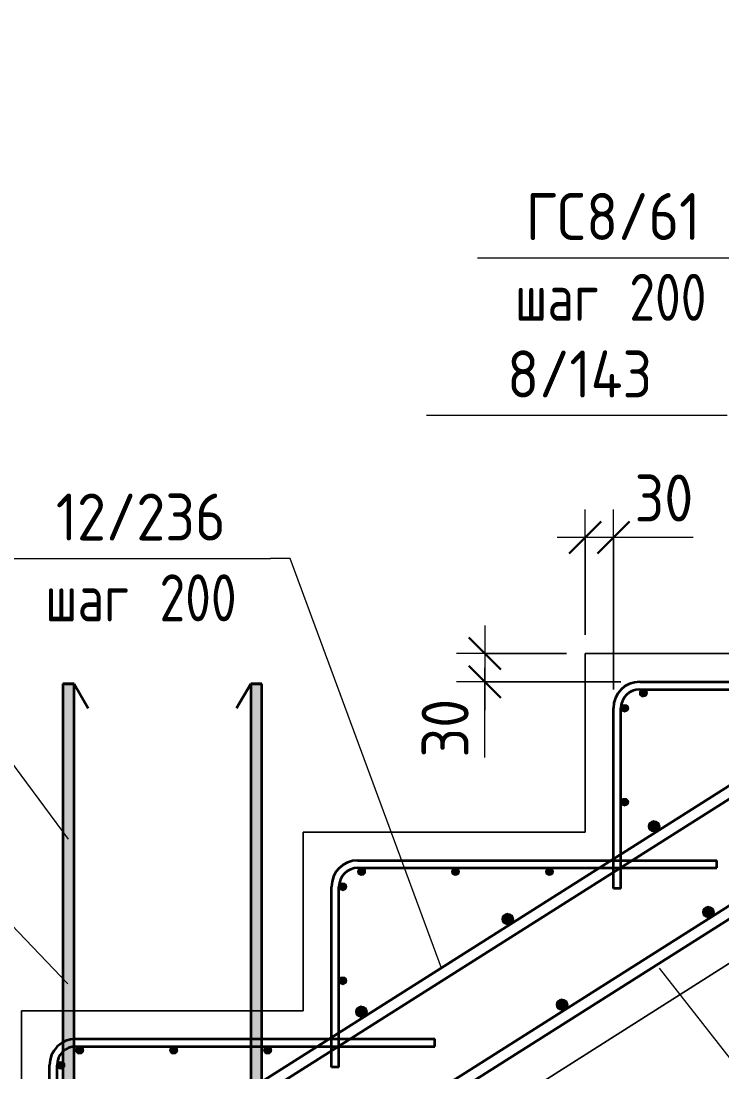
# Model space of a CAD drawing. Header units: millimetres. Extents: x 40349 to 61836, y -34600 to -479.
# Drawn here: x 42540 to 43286, y -2545 to -1427 of the extents above; entities that cross this region are included whole.
import ezdxf

# ---------------------------------------------------------------- set-up
doc = ezdxf.new("R2010")
doc.units = ezdxf.units.MM
for name, color, linetype, lineweight in [('AA_Dim', 7, 'Continuous', 9), ('AA_Dim-20', 7, 'Continuous', 9), ('AA_Vinoska', 7, 'Continuous', 9), ('AF_Element', 7, 'Continuous', 20), ('AF_Element_Опалубка', 253, 'Continuous', 20), ('AF_Perekritie', 7, 'Continuous', 20), ('AF_Perekritie_Опалубка', 253, 'Continuous', 20), ('KR_Armatura', 7, 'Continuous', 20), ('KR_Armatura_Tonkie', 7, 'Continuous', 20)]:
    doc.layers.add(name, color=color, linetype=linetype, lineweight=lineweight)
doc.styles.add('ISOCPEUR', font='isocpeur.TTF', dxfattribs={"width": 0.9, "height": 50})
doc.styles.add('ISOCPEUR_1', font='isocpeur.TTF', dxfattribs={"width": 0.8, "height": 50})
doc.dimstyles.new('00_Точн_3_знака__прозр_', dxfattribs={"dimscale": 304.8, "dimtxt": 50.137748, "dimasz": 0.111549, "dimexe": 0.098425, "dimexo": 0.065617, "dimgap": 0.006562, "dimtad": 1, "dimdec": 3, "dimrnd": 0.001, "dimdsep": 46, "dimtxsty": 'ISOCPEUR', "dimblk1": 'OBLIQUE', "dimblk2": 'OBLIQUE', "dimsah": 1, "dimcen": 0.09, "dimdle": 0.098425, "dimazin": 0, "dimtfac": 1, "dimtdec": 4, "dimtix": 1, "dimtmove": 1, "dimatfit": 3, "dimfxl": 1, "dimtvp": 1, "dimtolj": 1, "dimtzin": 0, "dimlwd": 18, "dimlwe": 18, "dimarcsym": 2})

# ---------------------------------------------------------------- blocks, each defined once
blk = doc.blocks.new('Лестница - Лестница-3665204-Разрез 1 Арм')
at = {"layer": 'AF_Perekritie'}
for p, q in [((44437.5, -1705), (42840.1, -2716.7)), ((42840.1, -2716.7), (44437.5, -1705)), ((43140.1, -2290), (43140.1, -2100)), ((43140.1, -2100), (43440.1, -2100)), ((43440.1, -2100), (43140.1, -2100)), ((43140.1, -2100), (43140.1, -2290)), ((42840.1, -2480), (42840.1, -2290)), ((42840.1, -2290), (43140.1, -2290)), ((43140.1, -2290), (42840.1, -2290)), ((42840.1, -2290), (42840.1, -2480)), ((42540.1, -2720), (42540.1, -2480)), ((42540.1, -2480), (42840.1, -2480)), ((42840.1, -2480), (42540.1, -2480)), ((42540.1, -2480), (42540.1, -2720))]:
    blk.add_line(p, q, dxfattribs=at)
blk = doc.blocks.new('351_Ряд стержней П переменный шаг _НесАрм_РабПлоск_ - Тип 1-3825517-Разрез 1 Арм')
at = {"layer": 'KR_Armatura_Tonkie', "lineweight": 35}
for points in [[(42590.1, -2938), (42596.1, -2938), (42595.9, -2132), (42584.1, -2132), (42584.3, -2938), (42588.5, -2938)], [(42784.1, -2938), (42796.1, -2938), (42795.9, -2132), (42784.1, -2132), (42784.1, -2859.2)], [(42626.1, -2980), (42626.1, -2968), (42618.3, -2967), (42610.5, -2963.5), (42604.5, -2958.7), (42600, -2952.7), (42597.1, -2945.8), (42595.8, -2938), (42584.1, -2938), (42585.5, -2948.9), (42589.7, -2959), (42596.4, -2967.7), (42605.1, -2974.4), (42615.2, -2978.6), (42620, -2979.2)], [(42754.1, -2980), (42764.9, -2978.6), (42775.1, -2974.4), (42783.8, -2967.7), (42790.4, -2959), (42794.6, -2948.9), (42795.9, -2938), (42784.1, -2938), (42783, -2945.8), (42779.7, -2953.5), (42774.8, -2959.6), (42768.8, -2964.1), (42761.8, -2967), (42754.1, -2968.2), (42754.1, -2979.8)], [(42709.2, -2980), (42754.1, -2979.8), (42754.1, -2968), (42626.1, -2968.2), (42626.1, -2980), (42633.6, -2980)]]:
    blk.add_hatch(color=256, dxfattribs=at).paths.add_polyline_path(points)
for p, q in [((42584.1, -2132), (42584.1, -2938)), ((42596.1, -2132), (42584.1, -2132)), ((42584.1, -2132), (42596.1, -2132)), ((42584.1, -2132), (42584.1, -2938)), ((42596.1, -2132), (42584.1, -2132)), ((42584.1, -2132), (42596.1, -2132)), ((42596.1, -2938), (42596.1, -2132)), ((42596.1, -2132), (42611.1, -2158)), ((42596.1, -2938), (42596.1, -2132)), ((42596.1, -2132), (42611.1, -2158)), ((42784.1, -2132), (42769.1, -2158)), ((42784.1, -2132), (42769.1, -2158)), ((42784.1, -2132), (42784.1, -2938)), ((42784.1, -2132), (42796.1, -2132)), ((42796.1, -2132), (42784.1, -2132)), ((42784.1, -2132), (42784.1, -2938)), ((42784.1, -2132), (42796.1, -2132)), ((42796.1, -2132), (42784.1, -2132)), ((42796.1, -2938), (42796.1, -2132)), ((42796.1, -2938), (42796.1, -2132)), ((42754.1, -2968), (42626.1, -2968)), ((42754.1, -2968), (42626.1, -2968)), ((42626.1, -2980), (42754.1, -2980)), ((42626.1, -2980), (42754.1, -2980))]:
    blk.add_line(p, q, dxfattribs=at)
at = {"layer": 'KR_Armatura_Tonkie', "lineweight": 35, "flags": 128}
for points in [[(42584.1, -2938), (42586, -2950.7), (42591.7, -2962.2), (42600.6, -2971.4), (42611.9, -2977.5), (42624.5, -2980), (42626.1, -2980)], [(42584.1, -2938), (42586, -2950.7), (42591.7, -2962.2), (42600.6, -2971.4), (42611.9, -2977.5), (42624.5, -2980), (42626.1, -2980)], [(42626.1, -2968), (42615.4, -2966), (42606.1, -2960.4), (42599.5, -2951.9), (42596.3, -2941.5), (42596.1, -2938)], [(42626.1, -2968), (42615.4, -2966), (42606.1, -2960.4), (42599.5, -2951.9), (42596.3, -2941.5), (42596.1, -2938)], [(42754.1, -2980), (42766.7, -2978), (42778.3, -2972.3), (42787.5, -2963.4), (42793.6, -2952.1), (42796, -2939.5), (42796.1, -2938)], [(42784.1, -2938), (42782.1, -2948.7), (42776.5, -2957.9), (42768, -2964.6), (42757.6, -2967.8), (42754.1, -2968)], [(42754.1, -2980), (42766.7, -2978), (42778.3, -2972.3), (42787.5, -2963.4), (42793.6, -2952.1), (42796, -2939.5), (42796.1, -2938)], [(42784.1, -2938), (42782.1, -2948.7), (42776.5, -2957.9), (42768, -2964.6), (42757.6, -2967.8), (42754.1, -2968)]]:
    blk.add_lwpolyline(points, dxfattribs=at)
blk = doc.blocks.new('Песок ср крупн - Песок ср крупн-3745068-Разрез 1 Арм')
at = {"layer": 'AF_Element'}
for p, q in [((42840.1, -2716.7), (44440.1, -1703.4)), ((44440.1, -1703.4), (42840.1, -2716.7)), ((44440.1, -1703.4), (44440.1, -2720)), ((44440.1, -2720), (44440.1, -1703.4)), ((42840.1, -2720), (42840.1, -2716.7)), ((42840.1, -2716.7), (42840.1, -2720)), ((44440.1, -2720), (42840.1, -2720)), ((42840.1, -2720), (44440.1, -2720))]:
    blk.add_line(p, q, dxfattribs=at)
blk = doc.blocks.new('DIMBLOCK19-Разрез 1 Арм')
at = {"layer": 'AA_Dim-20', "lineweight": 18}
for p, q in [((43140.1, -2080), (43140.1, -1946.5)), ((43170.1, -2138), (43170.1, -1946.5)), ((43200.1, -1976.5), (43110.1, -1976.5)), ((43140.1, -1976.5), (43140.1, -2080)), ((43172.6, -1976.5), (43155.1, -1976.5)), ((43170.1, -1976.5), (43170.1, -2138)), ((43255, -1976.5), (43172.6, -1976.5))]:
    blk.add_line(p, q, dxfattribs=at)
at = {"layer": 'AA_Dim-20', "lineweight": 30}
for p, q in [((43140.1, -1976.5), (43157.1, -1959.5)), ((43170.1, -1976.5), (43187.1, -1959.5)), ((43140.1, -1976.5), (43123.1, -1993.5)), ((43170.1, -1976.5), (43153.1, -1993.5))]:
    blk.add_line(p, q, dxfattribs=at)
at = {"layer": 'AA_Dim-20', "color": 0, "lineweight": 18, "insert": (43192.6, -1909.4), "char_height": 50, "width": 74.923, "attachment_point": 1, "line_spacing_factor": 1.135194, "style": 'ISOCPEUR'}
blk.add_mtext('30', dxfattribs=at)
blk = doc.blocks.new('_Oblique')
at = {"color": 0, "linetype": 'ByBlock', "lineweight": -2}
blk.add_line((-0.5, -0.5), (0.5, 0.5), dxfattribs=at)
blk = doc.blocks.new('DIMBLOCK20-Разрез 1 Арм')
at = {"layer": 'AA_Dim-20', "lineweight": 18}
for p, q in [((43033.2, -2070), (43033.2, -2160)), ((43120.1, -2100), (43003.2, -2100)), ((43033.2, -2100), (43120.1, -2100)), ((43033.2, -2128.2), (43033.2, -2115)), ((43178.1, -2130), (43003.2, -2130)), ((43033.2, -2210.6), (43033.2, -2128.2)), ((43033.2, -2130), (43178.1, -2130))]:
    blk.add_line(p, q, dxfattribs=at)
at = {"layer": 'AA_Dim-20', "lineweight": 30}
for p, q in [((43033.2, -2100), (43016.2, -2083)), ((43033.2, -2100), (43050.2, -2117)), ((43033.2, -2130), (43016.2, -2113)), ((43033.2, -2130), (43050.2, -2147))]:
    blk.add_line(p, q, dxfattribs=at)
at = {"layer": 'AA_Dim-20', "color": 0, "lineweight": 18, "insert": (42966, -2210.6), "char_height": 50, "width": 74.923, "attachment_point": 1, "rotation": 90, "line_spacing_factor": 1.135194, "style": 'ISOCPEUR'}
blk.add_mtext('30', dxfattribs=at)
blk = doc.blocks.new('042_М_Арматуры - Диам длина поз _ Шаг-2260295-Разрез 1 Арм')
at = {"layer": 'AA_Vinoska'}
blk.add_line((43025.3, -1678.9), (43305.3, -1678.9), dxfattribs=at)
blk = doc.blocks.new('042_М_Арматуры - Диам длина поз _ Комментарий-2260297-Разрез 1 Арм')
at = {"layer": 'AA_Vinoska'}
blk.add_line((42971.3, -1846.4), (43291.3, -1846.4), dxfattribs=at)

msp = doc.modelspace()

# ---------------------------------------------------------------- hatches: boundary and pattern name
at = {"layer": 'KR_Armatura'}
h = msp.add_hatch(color=256, dxfattribs=at)
edge = h.paths.add_edge_path()
edge.add_arc((43202.0616, -2142), 4, 0, 360)
for points in [[(43200.8255, -2145.8042), (43205.2977, -2144.3511), (43205.2977, -2139.6489), (43200.8255, -2138.1958), (43198.0616, -2142)], [(43182.0616, -2162), (43185.8658, -2159.2361), (43184.4127, -2154.7639), (43179.7105, -2154.7639), (43178.2574, -2159.2361)], [(43182.0616, -2262), (43185.8658, -2259.2361), (43184.4127, -2254.7639), (43179.7105, -2254.7639), (43178.2574, -2259.2361)], [(43213.6921, -2289.7633), (43218.761, -2286.553), (43218.5152, -2280.558), (43213.2005, -2277.7734), (43208.1316, -2280.9837), (43208.3774, -2286.9786)], [(42900.8255, -2335.8042), (42905.2977, -2334.3511), (42905.2977, -2329.6489), (42900.8255, -2328.1958), (42898.0616, -2332)], [(43000.8255, -2335.8042), (43005.2977, -2334.3511), (43005.2977, -2329.6489), (43000.8255, -2328.1958), (42998.0616, -2332)], [(43100.8255, -2335.8042), (43105.2977, -2334.3511), (43105.2977, -2329.6489), (43100.8255, -2328.1958), (43098.0616, -2332)], [(42882.0616, -2352), (42885.8658, -2349.2361), (42884.4127, -2344.7639), (42879.7105, -2344.7639), (42878.2574, -2349.2361)], [(43271.4786, -2381.0052), (43276.5475, -2377.7948), (43276.3017, -2371.7999), (43270.987, -2369.0152), (43265.9181, -2372.2255), (43266.1639, -2378.2205)], [(43057.9074, -2388.4269), (43062.9763, -2385.2166), (43062.7306, -2379.2216), (43057.4159, -2376.437), (43052.347, -2379.6473), (43052.5927, -2385.6422)], [(42882.0616, -2452), (42885.8658, -2449.2361), (42884.4127, -2444.7639), (42879.7105, -2444.7639), (42878.2574, -2449.2361)], [(43115.6939, -2479.6688), (43120.7628, -2476.4584), (43120.5171, -2470.4635), (43115.2024, -2467.6788), (43110.1335, -2470.8891), (43110.3793, -2476.8841)], [(42902.1228, -2487.0905), (42907.1917, -2483.8802), (42906.9459, -2477.8852), (42901.6313, -2475.1006), (42896.5624, -2478.3109), (42896.8081, -2484.3059)], [(42600.8255, -2525.8042), (42605.2977, -2524.3511), (42605.2977, -2519.6489), (42600.8255, -2518.1958), (42598.0616, -2522)], [(42700.8255, -2525.8042), (42705.2977, -2524.3511), (42705.2977, -2519.6489), (42700.8255, -2518.1958), (42698.0616, -2522)], [(42800.8255, -2525.8042), (42805.2977, -2524.3511), (42805.2977, -2519.6489), (42800.8255, -2518.1958), (42798.0616, -2522)], [(42582.0616, -2542), (42585.8658, -2539.2361), (42584.4127, -2534.7639), (42579.7105, -2534.7639), (42578.2574, -2539.2361)]]:
    msp.add_hatch(color=256, dxfattribs=at).paths.add_polyline_path(points)
h = msp.add_hatch(color=256, dxfattribs=at)
edge = h.paths.add_edge_path()
edge.add_arc((43182.0616, -2158), 4, 0, 360)
h = msp.add_hatch(color=256, dxfattribs=at)
edge = h.paths.add_edge_path()
edge.add_arc((43182.0616, -2258), 4, 0, 360)
h = msp.add_hatch(color=256, dxfattribs=at)
edge = h.paths.add_edge_path()
edge.add_arc((43213.4463, -2283.7683), 6, 0, 360)
h = msp.add_hatch(color=256, dxfattribs=at)
edge = h.paths.add_edge_path()
edge.add_arc((42902.0616, -2332), 4, 0, 360)
h = msp.add_hatch(color=256, dxfattribs=at)
edge = h.paths.add_edge_path()
edge.add_arc((43002.0616, -2332), 4, 0, 360)
h = msp.add_hatch(color=256, dxfattribs=at)
edge = h.paths.add_edge_path()
edge.add_arc((43102.0616, -2332), 4, 0, 360)
h = msp.add_hatch(color=256, dxfattribs=at)
edge = h.paths.add_edge_path()
edge.add_arc((42882.0616, -2348), 4, 0, 360)
h = msp.add_hatch(color=256, dxfattribs=at)
edge = h.paths.add_edge_path()
edge.add_arc((43271.2328, -2375.0102), 6, 0, 360)
h = msp.add_hatch(color=256, dxfattribs=at)
edge = h.paths.add_edge_path()
edge.add_arc((43057.6617, -2382.4319), 6, 0, 360)
h = msp.add_hatch(color=256, dxfattribs=at)
edge = h.paths.add_edge_path()
edge.add_arc((42882.0616, -2448), 4, 0, 360)
h = msp.add_hatch(color=256, dxfattribs=at)
edge = h.paths.add_edge_path()
edge.add_arc((43115.4482, -2473.6738), 6, 0, 360)
h = msp.add_hatch(color=256, dxfattribs=at)
edge = h.paths.add_edge_path()
edge.add_arc((42901.877, -2481.0955), 6, 0, 360)
h = msp.add_hatch(color=256, dxfattribs=at)
edge = h.paths.add_edge_path()
edge.add_arc((42602.0616, -2522), 4, 0, 360)
h = msp.add_hatch(color=256, dxfattribs=at)
edge = h.paths.add_edge_path()
edge.add_arc((42702.0616, -2522), 4, 0, 360)
h = msp.add_hatch(color=256, dxfattribs=at)
edge = h.paths.add_edge_path()
edge.add_arc((42802.0616, -2522), 4, 0, 360)
h = msp.add_hatch(color=256, dxfattribs=at)
edge = h.paths.add_edge_path()
edge.add_arc((42582.0616, -2538), 4, 0, 360)

# ---------------------------------------------------------------- linework, layer by layer
at = {"layer": 'AA_Vinoska'}
for p, q in [((42826.1074, -1998.6397), (42805.2013, -1998.6397)), ((42987.0134, -2434.7265), (42826.1074, -1998.6397)), ((42590.1097, -2297.3594), (42437.6371, -2091.3877)), ((42589.3155, -2451.2767), (42416.445, -2270.5403)), ((43218.6433, -2434.7265), (43361.7966, -2617.3519))]:
    msp.add_line(p, q, dxfattribs=at)
at = {"layer": 'KR_Armatura'}
for p, q in [((43200.8255, -2138.1958), (43198.0616, -2142)), ((43198.0616, -2142), (43200.8255, -2145.8042)), ((43205.2977, -2139.6489), (43200.8255, -2138.1958)), ((43200.8255, -2145.8042), (43205.2977, -2144.3511)), ((43205.2977, -2144.3511), (43205.2977, -2139.6489)), ((43179.7105, -2154.7639), (43178.2574, -2159.2361)), ((43184.4127, -2154.7639), (43179.7105, -2154.7639)), ((43185.8658, -2159.2361), (43184.4127, -2154.7639)), ((43178.2574, -2159.2361), (43182.0616, -2162)), ((43182.0616, -2162), (43185.8658, -2159.2361)), ((43179.7105, -2254.7639), (43178.2574, -2259.2361)), ((43184.4127, -2254.7639), (43179.7105, -2254.7639)), ((43185.8658, -2259.2361), (43184.4127, -2254.7639)), ((43178.2574, -2259.2361), (43182.0616, -2262)), ((43182.0616, -2262), (43185.8658, -2259.2361)), ((43213.2005, -2277.7734), (43208.1316, -2280.9837)), ((43208.1316, -2280.9837), (43208.3774, -2286.9786)), ((43218.5152, -2280.558), (43213.2005, -2277.7734)), ((43218.761, -2286.553), (43218.5152, -2280.558)), ((43208.3774, -2286.9786), (43213.6921, -2289.7633)), ((43213.6921, -2289.7633), (43218.761, -2286.553)), ((42900.8255, -2328.1958), (42898.0616, -2332)), ((42898.0616, -2332), (42900.8255, -2335.8042)), ((42905.2977, -2329.6489), (42900.8255, -2328.1958)), ((42900.8255, -2335.8042), (42905.2977, -2334.3511)), ((42905.2977, -2334.3511), (42905.2977, -2329.6489)), ((43000.8255, -2328.1958), (42998.0616, -2332)), ((42998.0616, -2332), (43000.8255, -2335.8042)), ((43005.2977, -2329.6489), (43000.8255, -2328.1958)), ((43000.8255, -2335.8042), (43005.2977, -2334.3511)), ((43005.2977, -2334.3511), (43005.2977, -2329.6489)), ((43100.8255, -2328.1958), (43098.0616, -2332)), ((43098.0616, -2332), (43100.8255, -2335.8042)), ((43105.2977, -2329.6489), (43100.8255, -2328.1958)), ((43100.8255, -2335.8042), (43105.2977, -2334.3511)), ((43105.2977, -2334.3511), (43105.2977, -2329.6489)), ((42879.7105, -2344.7639), (42878.2574, -2349.2361)), ((42884.4127, -2344.7639), (42879.7105, -2344.7639)), ((42885.8658, -2349.2361), (42884.4127, -2344.7639)), ((42878.2574, -2349.2361), (42882.0616, -2352)), ((42882.0616, -2352), (42885.8658, -2349.2361)), ((43270.987, -2369.0152), (43265.9181, -2372.2255)), ((43276.3017, -2371.7999), (43270.987, -2369.0152)), ((43057.4159, -2376.437), (43052.347, -2379.6473)), ((43052.347, -2379.6473), (43052.5927, -2385.6422)), ((43062.7306, -2379.2216), (43057.4159, -2376.437)), ((43062.9763, -2385.2166), (43062.7306, -2379.2216)), ((43265.9181, -2372.2255), (43266.1639, -2378.2205)), ((43266.1639, -2378.2205), (43271.4786, -2381.0052)), ((43271.4786, -2381.0052), (43276.5475, -2377.7948)), ((43276.5475, -2377.7948), (43276.3017, -2371.7999)), ((43052.5927, -2385.6422), (43057.9074, -2388.4269)), ((43057.9074, -2388.4269), (43062.9763, -2385.2166)), ((42879.7105, -2444.7639), (42878.2574, -2449.2361)), ((42884.4127, -2444.7639), (42879.7105, -2444.7639)), ((42885.8658, -2449.2361), (42884.4127, -2444.7639)), ((42878.2574, -2449.2361), (42882.0616, -2452)), ((42882.0616, -2452), (42885.8658, -2449.2361)), ((43115.2024, -2467.6788), (43110.1335, -2470.8891)), ((43110.1335, -2470.8891), (43110.3793, -2476.8841)), ((43120.5171, -2470.4635), (43115.2024, -2467.6788)), ((43120.7628, -2476.4584), (43120.5171, -2470.4635)), ((42901.6313, -2475.1006), (42896.5624, -2478.3109)), ((42896.5624, -2478.3109), (42896.8081, -2484.3059)), ((42906.9459, -2477.8852), (42901.6313, -2475.1006)), ((42907.1917, -2483.8802), (42906.9459, -2477.8852)), ((43110.3793, -2476.8841), (43115.6939, -2479.6688)), ((43115.6939, -2479.6688), (43120.7628, -2476.4584)), ((42896.8081, -2484.3059), (42902.1228, -2487.0905)), ((42902.1228, -2487.0905), (42907.1917, -2483.8802)), ((42600.8255, -2518.1958), (42598.0616, -2522)), ((42598.0616, -2522), (42600.8255, -2525.8042)), ((42605.2977, -2519.6489), (42600.8255, -2518.1958)), ((42600.8255, -2525.8042), (42605.2977, -2524.3511)), ((42605.2977, -2524.3511), (42605.2977, -2519.6489)), ((42700.8255, -2518.1958), (42698.0616, -2522)), ((42698.0616, -2522), (42700.8255, -2525.8042)), ((42705.2977, -2519.6489), (42700.8255, -2518.1958)), ((42700.8255, -2525.8042), (42705.2977, -2524.3511)), ((42705.2977, -2524.3511), (42705.2977, -2519.6489)), ((42800.8255, -2518.1958), (42798.0616, -2522)), ((42798.0616, -2522), (42800.8255, -2525.8042)), ((42805.2977, -2519.6489), (42800.8255, -2518.1958)), ((42800.8255, -2525.8042), (42805.2977, -2524.3511)), ((42805.2977, -2524.3511), (42805.2977, -2519.6489)), ((42579.7105, -2534.7639), (42578.2574, -2539.2361)), ((42584.4127, -2534.7639), (42579.7105, -2534.7639)), ((42585.8658, -2539.2361), (42584.4127, -2534.7639)), ((42578.2574, -2539.2361), (42582.0616, -2542)), ((42582.0616, -2542), (42585.8658, -2539.2361))]:
    msp.add_line(p, q, dxfattribs=at)
for centre, radius in [((43202.0616, -2142), 4), ((43182.0616, -2158), 4), ((43182.0616, -2258), 4), ((43213.4463, -2283.7683), 6), ((42902.0616, -2332), 4), ((43002.0616, -2332), 4), ((43102.0616, -2332), 4), ((42882.0616, -2348), 4), ((43271.2328, -2375.0102), 6), ((43057.6617, -2382.4319), 6), ((42882.0616, -2448), 4), ((43115.4482, -2473.6738), 6), ((42901.877, -2481.0955), 6), ((42602.0616, -2522), 4), ((42702.0616, -2522), 4), ((42802.0616, -2522), 4), ((42582.0616, -2538), 4)]:
    msp.add_circle(centre, radius, dxfattribs=at)
at = {"layer": 'KR_Armatura_Tonkie', "lineweight": 35}
for p, q in [((44577.7542, -1426.8088), (42586.7574, -2687.7734)), ((44584.1748, -1436.9466), (42593.178, -2697.9112)), ((44608.8843, -1534.9311), (42786.8513, -2688.8853)), ((44615.3049, -1545.0689), (42793.2719, -2699.0231)), ((43198.0616, -2130), (43580.0616, -2130)), ((43198.0616, -2138), (43580.0616, -2138)), ((43170.0616, -2350), (43170.0616, -2158)), ((43178.0616, -2350), (43178.0616, -2158)), ((42898.0616, -2320), (43280.0616, -2320)), ((43280.0616, -2328), (43280.0616, -2320)), ((42898.0616, -2328), (43280.0616, -2328)), ((42870.0616, -2540), (42870.0616, -2348)), ((42878.0616, -2540), (42878.0616, -2348)), ((43178.0616, -2350), (43170.0616, -2350)), ((42598.0616, -2510), (42980.0616, -2510)), ((42980.0616, -2518), (42980.0616, -2510)), ((42598.0616, -2518), (42980.0616, -2518)), ((42570.0616, -2730), (42570.0616, -2538)), ((42578.0616, -2730), (42578.0616, -2538)), ((42878.0616, -2540), (42870.0616, -2540))]:
    msp.add_line(p, q, dxfattribs=at)
for centre, radius in [((43198.0616, -2158), 28), ((43198.0616, -2158), 20), ((42898.0616, -2348), 28), ((42898.0616, -2348), 20), ((42598.0616, -2538), 28), ((42598.0616, -2538), 20)]:
    msp.add_arc(centre, radius, 90, 180, dxfattribs=at)

# ---------------------------------------------------------------- block references
at = {"layer": 'AA_Vinoska'}
for name, p in [('042_М_Арматуры - Диам длина поз _ Шаг-2260295-Разрез 1 Арм', (0, 0)), ('042_М_Арматуры - Диам длина поз _ Комментарий-2260297-Разрез 1 Арм', (0, 0)), ('042_М_Арматуры - Диам длина поз _ Шаг-2260295-Разрез 1 Арм', (-500.0586, -319.7867))]:
    msp.add_blockref(name, p, dxfattribs=at)
at = {"layer": 'AF_Element_Опалубка'}
msp.add_blockref('Песок ср крупн - Песок ср крупн-3745068-Разрез 1 Арм', (0, 0), dxfattribs=at)
at = {"layer": 'AF_Perekritie_Опалубка'}
msp.add_blockref('Лестница - Лестница-3665204-Разрез 1 Арм', (0, 0), dxfattribs=at)
at = {"layer": 'KR_Armatura_Tonkie', "lineweight": 35}
msp.add_blockref('351_Ряд стержней П переменный шаг _НесАрм_РабПлоск_ - Тип 1-3825517-Разрез 1 Арм', (0, 0), dxfattribs=at)

# ---------------------------------------------------------------- texts
at = {"layer": 'AA_Vinoska', "char_height": 50, "attachment_point": 1}
for s, insert, width, style in [('ГС', (43076.8028, -1609.848), 77.924025, 'ISOCPEUR'), ('8/61', (43141.0965, -1609.848), 144.30375, 'ISOCPEUR'), (' 200', (43161.6011, -1695.8291), 133.4008, 'ISOCPEUR_1'), ('шаг', (43065.2928, -1695.8291), 116.7257, 'ISOCPEUR_1'), ('8/143', (43057.0163, -1777.427), 187.594875, 'ISOCPEUR'), ('12/236', (42576.7441, -1929.6347), 222.227775, 'ISOCPEUR'), (' 200', (42661.5425, -2015.6158), 133.4008, 'ISOCPEUR_1'), ('шаг', (42565.2341, -2015.6158), 116.7257, 'ISOCPEUR_1')]:
    msp.add_mtext(s, dxfattribs=dict(at, insert=insert, width=width, style=style))

# ---------------------------------------------------------------- dimensions: what is measured, and where the dimension line sits
at = {"layer": 'AA_Dim', "lineweight": 18}
dim = msp.add_linear_dim(base=(43140.0616, -1976.5439), p1=(43170.0616, -2158), p2=(43140.0616, -2100), dimstyle='00_Точн_3_знака__прозр_', override={"dimpost": '<>', "dimfxl": 65.299311}, dxfattribs=at)
dim.commit()
dim.dimension.update_dxf_attribs({"geometry": 'DIMBLOCK19-Разрез 1 Арм', "text_midpoint": (43230.0547, -1942.7413), "dimtype": 160})
dim = msp.add_linear_dim(base=(43033.1814, -2130), p1=(43140.0616, -2100), p2=(43198.0616, -2130), angle=90, dimstyle='00_Точн_3_знака__прозр_', override={"dimpost": '<>', "dimfxl": 65.299311}, dxfattribs=at)
dim.commit()
dim.dimension.update_dxf_attribs({"geometry": 'DIMBLOCK20-Разрез 1 Арм', "text_midpoint": (42999.3788, -2173.1722), "dimtype": 160, "text_rotation": 90})

doc.saveas('drawing.dxf')
